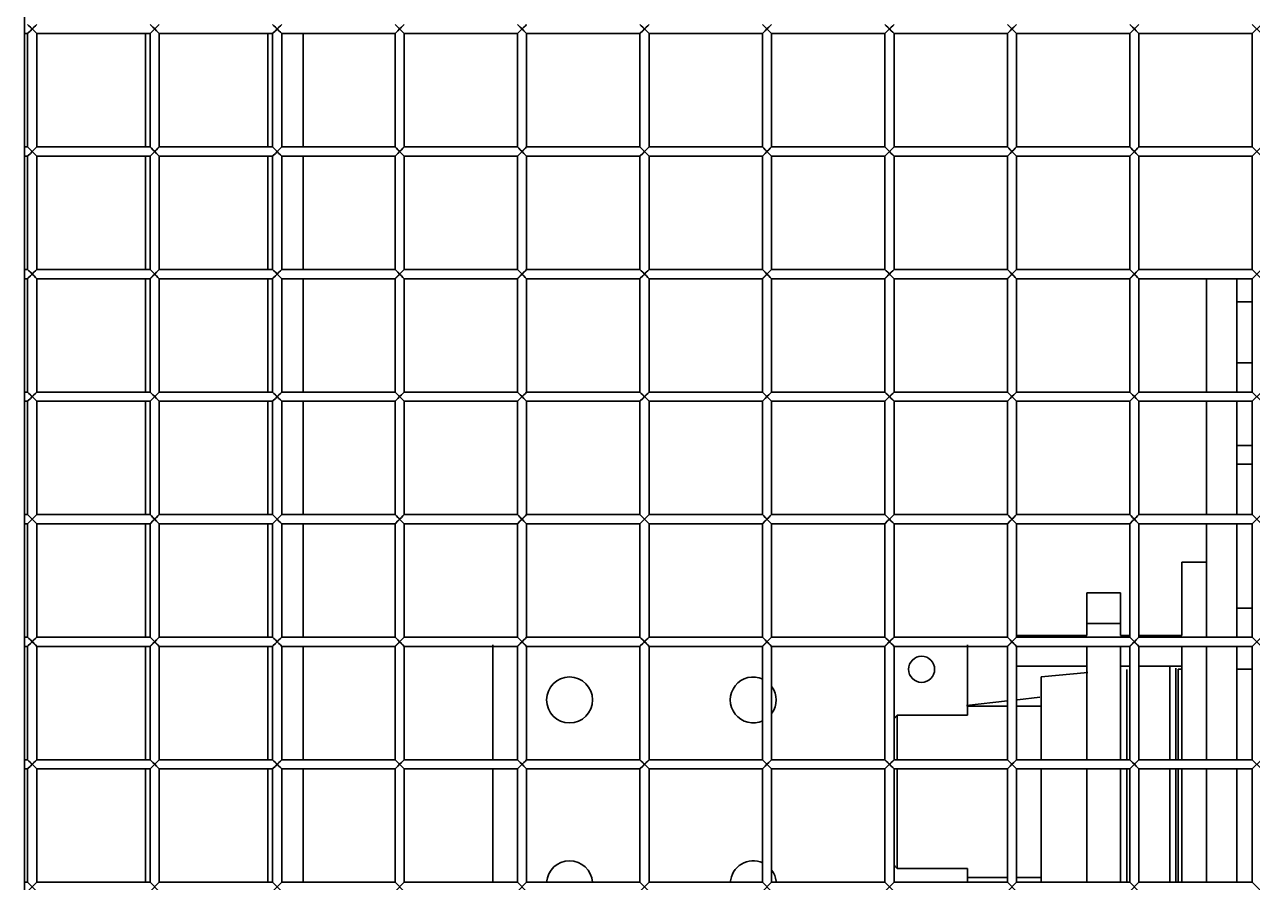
# Model space of a CAD drawing. Header units: millimetres. Extents: x 32496 to 166256, y 3504 to 23939.
# Drawn here: x 44527.6 to 44928.7, y 11167 to 11447 of the extents above; entities that cross this region are included whole.
import ezdxf

# ---------------------------------------------------------------- set-up
doc = ezdxf.new("R2010")
doc.units = ezdxf.units.MM
doc.layers.get('0').update_dxf_attribs({"lineweight": 35})

msp = doc.modelspace()

# ---------------------------------------------------------------- linework, layer by layer
at = {"linetype": 'Continuous'}
for p, q in [((44527.64, 11759.435), (44527.64, 11134.075)), ((44528.64, 11447.075), (44531.64, 11444.075)), ((44528.64, 11444.075), (44531.64, 11447.075)), ((44568.64, 11447.075), (44571.64, 11444.075)), ((44568.64, 11444.075), (44571.64, 11447.075)), ((44608.64, 11447.075), (44611.64, 11444.075)), ((44608.64, 11444.075), (44611.64, 11447.075)), ((44648.64, 11447.075), (44651.64, 11444.075)), ((44648.64, 11444.075), (44651.64, 11447.075)), ((44688.64, 11447.075), (44691.64, 11444.075)), ((44688.64, 11444.075), (44691.64, 11447.075)), ((44728.64, 11447.075), (44731.64, 11444.075)), ((44728.64, 11444.075), (44731.64, 11447.075)), ((44768.64, 11447.075), (44771.64, 11444.075)), ((44768.64, 11444.075), (44771.64, 11447.075)), ((44808.64, 11447.075), (44811.64, 11444.075)), ((44808.64, 11444.075), (44811.64, 11447.075)), ((44848.64, 11447.075), (44851.64, 11444.075)), ((44848.64, 11444.075), (44851.64, 11447.075)), ((44888.64, 11447.075), (44891.64, 11444.075)), ((44888.64, 11444.075), (44891.64, 11447.075)), ((44928.64, 11447.075), (44931.64, 11444.075)), ((44928.64, 11444.075), (44931.64, 11447.075)), ((44527.64, 11444.075), (44528.64, 11444.075)), ((44528.64, 11444.075), (44528.64, 11407.075)), ((44528.756, 11444.192), (44529.55, 11444.986)), ((44529.55, 11444.986), (44530.14, 11445.575)), ((44531.64, 11444.075), (44531.64, 11407.075)), ((44531.64, 11444.075), (44568.64, 11444.075)), ((44567.14, 11444.075), (44567.14, 11407.075)), ((44568.64, 11444.075), (44568.64, 11407.075)), ((44568.756, 11444.192), (44569.55, 11444.986)), ((44569.55, 11444.986), (44570.14, 11445.575)), ((44571.64, 11444.075), (44571.64, 11407.075)), ((44571.64, 11444.075), (44608.64, 11444.075)), ((44607.14, 11444.075), (44607.14, 11407.075)), ((44608.64, 11444.075), (44608.64, 11407.075)), ((44608.756, 11444.192), (44609.55, 11444.986)), ((44609.55, 11444.986), (44610.14, 11445.575)), ((44611.64, 11444.075), (44611.64, 11407.075)), ((44611.64, 11444.075), (44648.64, 11444.075)), ((44618.64, 11407.075), (44618.64, 11444.075)), ((44648.64, 11444.075), (44648.64, 11407.075)), ((44648.756, 11444.192), (44649.55, 11444.986)), ((44649.55, 11444.986), (44650.14, 11445.575)), ((44651.64, 11444.075), (44651.64, 11407.075)), ((44651.64, 11444.075), (44688.64, 11444.075)), ((44688.64, 11444.075), (44688.64, 11407.075)), ((44688.756, 11444.192), (44689.55, 11444.986)), ((44689.55, 11444.986), (44690.14, 11445.575)), ((44691.64, 11444.075), (44691.64, 11407.075)), ((44691.64, 11444.075), (44728.64, 11444.075)), ((44728.64, 11444.075), (44728.64, 11407.075)), ((44728.756, 11444.192), (44729.55, 11444.986)), ((44729.55, 11444.986), (44730.14, 11445.575)), ((44731.64, 11444.075), (44731.64, 11407.075)), ((44731.64, 11444.075), (44768.64, 11444.075)), ((44768.64, 11444.075), (44768.64, 11407.075)), ((44768.756, 11444.192), (44769.55, 11444.986)), ((44769.55, 11444.986), (44770.14, 11445.575)), ((44771.64, 11444.075), (44771.64, 11407.075)), ((44771.64, 11444.075), (44808.64, 11444.075)), ((44808.64, 11444.075), (44808.64, 11407.075)), ((44808.756, 11444.192), (44809.55, 11444.986)), ((44809.55, 11444.986), (44810.14, 11445.575)), ((44811.64, 11444.075), (44811.64, 11407.075)), ((44811.64, 11444.075), (44848.64, 11444.075)), ((44848.64, 11444.075), (44848.64, 11407.075)), ((44848.756, 11444.192), (44849.55, 11444.986)), ((44849.55, 11444.986), (44850.14, 11445.575)), ((44851.64, 11444.075), (44851.64, 11407.075)), ((44851.64, 11444.075), (44888.64, 11444.075)), ((44888.64, 11444.075), (44888.64, 11407.075)), ((44888.756, 11444.192), (44889.55, 11444.986)), ((44889.55, 11444.986), (44890.14, 11445.575)), ((44891.64, 11444.075), (44891.64, 11407.075)), ((44891.64, 11444.075), (44928.64, 11444.075)), ((44928.64, 11444.075), (44928.64, 11407.075)), ((44527.64, 11407.075), (44528.64, 11407.075)), ((44528.64, 11407.075), (44531.64, 11404.075)), ((44528.64, 11404.075), (44531.64, 11407.075)), ((44531.64, 11407.075), (44568.64, 11407.075)), ((44568.64, 11407.075), (44571.64, 11404.075)), ((44568.64, 11404.075), (44571.64, 11407.075)), ((44571.64, 11407.075), (44608.64, 11407.075)), ((44608.64, 11407.075), (44611.64, 11404.075)), ((44608.64, 11404.075), (44611.64, 11407.075)), ((44611.64, 11407.075), (44648.64, 11407.075)), ((44648.64, 11407.075), (44651.64, 11404.075)), ((44648.64, 11404.075), (44651.64, 11407.075)), ((44651.64, 11407.075), (44688.64, 11407.075)), ((44688.64, 11407.075), (44691.64, 11404.075)), ((44688.64, 11404.075), (44691.64, 11407.075)), ((44691.64, 11407.075), (44728.64, 11407.075)), ((44728.64, 11407.075), (44731.64, 11404.075)), ((44728.64, 11404.075), (44731.64, 11407.075)), ((44731.64, 11407.075), (44768.64, 11407.075)), ((44768.64, 11407.075), (44771.64, 11404.075)), ((44768.64, 11404.075), (44771.64, 11407.075)), ((44771.64, 11407.075), (44808.64, 11407.075)), ((44808.64, 11407.075), (44811.64, 11404.075)), ((44808.64, 11404.075), (44811.64, 11407.075)), ((44811.64, 11407.075), (44848.64, 11407.075)), ((44848.64, 11407.075), (44851.64, 11404.075)), ((44848.64, 11404.075), (44851.64, 11407.075)), ((44851.64, 11407.075), (44888.64, 11407.075)), ((44888.64, 11407.075), (44891.64, 11404.075)), ((44888.64, 11404.075), (44891.64, 11407.075)), ((44891.64, 11407.075), (44928.64, 11407.075)), ((44928.64, 11407.075), (44931.64, 11404.075)), ((44928.64, 11404.075), (44931.64, 11407.075)), ((44527.64, 11404.075), (44528.64, 11404.075)), ((44528.64, 11404.075), (44528.64, 11367.075)), ((44528.756, 11404.192), (44529.55, 11404.986)), ((44529.55, 11404.986), (44530.14, 11405.575)), ((44531.64, 11404.075), (44531.64, 11367.075)), ((44531.64, 11404.075), (44568.64, 11404.075)), ((44567.14, 11404.075), (44567.14, 11367.075)), ((44568.64, 11404.075), (44568.64, 11367.075)), ((44568.756, 11404.192), (44569.55, 11404.986)), ((44569.55, 11404.986), (44570.14, 11405.575)), ((44571.64, 11404.075), (44571.64, 11367.075)), ((44571.64, 11404.075), (44608.64, 11404.075)), ((44607.14, 11404.075), (44607.14, 11367.075)), ((44608.64, 11404.075), (44608.64, 11367.075)), ((44608.756, 11404.192), (44609.55, 11404.986)), ((44609.55, 11404.986), (44610.14, 11405.575)), ((44611.64, 11404.075), (44611.64, 11367.075)), ((44611.64, 11404.075), (44648.64, 11404.075)), ((44618.64, 11367.075), (44618.64, 11404.075)), ((44648.64, 11404.075), (44648.64, 11367.075)), ((44648.756, 11404.192), (44649.55, 11404.986)), ((44649.55, 11404.986), (44650.14, 11405.575)), ((44651.64, 11404.075), (44651.64, 11367.075)), ((44651.64, 11404.075), (44688.64, 11404.075)), ((44688.64, 11404.075), (44688.64, 11367.075)), ((44688.756, 11404.192), (44689.55, 11404.986)), ((44689.55, 11404.986), (44690.14, 11405.575)), ((44691.64, 11404.075), (44691.64, 11367.075)), ((44691.64, 11404.075), (44728.64, 11404.075)), ((44728.64, 11404.075), (44728.64, 11367.075)), ((44728.756, 11404.192), (44729.55, 11404.986)), ((44729.55, 11404.986), (44730.14, 11405.575)), ((44731.64, 11404.075), (44731.64, 11367.075)), ((44731.64, 11404.075), (44768.64, 11404.075)), ((44768.64, 11404.075), (44768.64, 11367.075)), ((44768.756, 11404.192), (44769.55, 11404.986)), ((44769.55, 11404.986), (44770.14, 11405.575)), ((44771.64, 11404.075), (44771.64, 11367.075)), ((44771.64, 11404.075), (44808.64, 11404.075)), ((44808.64, 11404.075), (44808.64, 11367.075)), ((44808.756, 11404.192), (44809.55, 11404.986)), ((44809.55, 11404.986), (44810.14, 11405.575)), ((44811.64, 11404.075), (44811.64, 11367.075)), ((44811.64, 11404.075), (44848.64, 11404.075)), ((44848.64, 11404.075), (44848.64, 11367.075)), ((44848.756, 11404.192), (44849.55, 11404.986)), ((44849.55, 11404.986), (44850.14, 11405.575)), ((44851.64, 11404.075), (44851.64, 11367.075)), ((44851.64, 11404.075), (44888.64, 11404.075)), ((44888.64, 11404.075), (44888.64, 11367.075)), ((44888.756, 11404.192), (44889.55, 11404.986)), ((44889.55, 11404.986), (44890.14, 11405.575)), ((44891.64, 11404.075), (44891.64, 11367.075)), ((44891.64, 11404.075), (44928.64, 11404.075)), ((44928.64, 11404.075), (44928.64, 11367.075)), ((44527.64, 11367.075), (44528.64, 11367.075)), ((44528.64, 11367.075), (44531.64, 11364.075)), ((44528.64, 11364.075), (44531.64, 11367.075)), ((44531.64, 11367.075), (44568.64, 11367.075)), ((44568.64, 11367.075), (44571.64, 11364.075)), ((44568.64, 11364.075), (44571.64, 11367.075)), ((44571.64, 11367.075), (44608.64, 11367.075)), ((44608.64, 11367.075), (44611.64, 11364.075)), ((44608.64, 11364.075), (44611.64, 11367.075)), ((44611.64, 11367.075), (44648.64, 11367.075)), ((44648.64, 11367.075), (44651.64, 11364.075)), ((44648.64, 11364.075), (44651.64, 11367.075)), ((44651.64, 11367.075), (44688.64, 11367.075)), ((44688.64, 11367.075), (44691.64, 11364.075)), ((44688.64, 11364.075), (44691.64, 11367.075)), ((44691.64, 11367.075), (44728.64, 11367.075)), ((44728.64, 11367.075), (44731.64, 11364.075)), ((44728.64, 11364.075), (44731.64, 11367.075)), ((44731.64, 11367.075), (44768.64, 11367.075)), ((44768.64, 11367.075), (44771.64, 11364.075)), ((44768.64, 11364.075), (44771.64, 11367.075)), ((44771.64, 11367.075), (44808.64, 11367.075)), ((44808.64, 11367.075), (44811.64, 11364.075)), ((44808.64, 11364.075), (44811.64, 11367.075)), ((44811.64, 11367.075), (44848.64, 11367.075)), ((44848.64, 11367.075), (44851.64, 11364.075)), ((44848.64, 11364.075), (44851.64, 11367.075)), ((44851.64, 11367.075), (44888.64, 11367.075)), ((44888.64, 11367.075), (44891.64, 11364.075)), ((44888.64, 11364.075), (44891.64, 11367.075)), ((44891.64, 11367.075), (44928.64, 11367.075)), ((44928.64, 11367.075), (44931.64, 11364.075)), ((44928.64, 11364.075), (44931.64, 11367.075)), ((44527.64, 11364.075), (44528.64, 11364.075)), ((44528.64, 11364.075), (44528.64, 11327.075)), ((44528.756, 11364.192), (44529.55, 11364.986)), ((44529.55, 11364.986), (44530.14, 11365.575)), ((44531.64, 11364.075), (44531.64, 11327.075)), ((44531.64, 11364.075), (44568.64, 11364.075)), ((44567.14, 11364.075), (44567.14, 11327.075)), ((44568.64, 11364.075), (44568.64, 11327.075)), ((44568.756, 11364.192), (44569.55, 11364.986)), ((44569.55, 11364.986), (44570.14, 11365.575)), ((44571.64, 11364.075), (44571.64, 11327.075)), ((44571.64, 11364.075), (44608.64, 11364.075)), ((44607.14, 11364.075), (44607.14, 11327.075)), ((44608.64, 11364.075), (44608.64, 11327.075)), ((44608.756, 11364.192), (44609.55, 11364.986)), ((44609.55, 11364.986), (44610.14, 11365.575)), ((44611.64, 11364.075), (44611.64, 11327.075)), ((44611.64, 11364.075), (44648.64, 11364.075)), ((44618.64, 11327.075), (44618.64, 11364.075)), ((44648.64, 11364.075), (44648.64, 11327.075)), ((44648.756, 11364.192), (44649.55, 11364.986)), ((44649.55, 11364.986), (44650.14, 11365.575)), ((44651.64, 11364.075), (44651.64, 11327.075)), ((44651.64, 11364.075), (44688.64, 11364.075)), ((44688.64, 11364.075), (44688.64, 11327.075)), ((44688.756, 11364.192), (44689.55, 11364.986)), ((44689.55, 11364.986), (44690.14, 11365.575)), ((44691.64, 11364.075), (44691.64, 11327.075)), ((44691.64, 11364.075), (44728.64, 11364.075)), ((44728.64, 11364.075), (44728.64, 11327.075)), ((44728.756, 11364.192), (44729.55, 11364.986)), ((44729.55, 11364.986), (44730.14, 11365.575)), ((44731.64, 11364.075), (44731.64, 11327.075)), ((44731.64, 11364.075), (44768.64, 11364.075)), ((44768.64, 11364.075), (44768.64, 11327.075)), ((44768.756, 11364.192), (44769.55, 11364.986)), ((44769.55, 11364.986), (44770.14, 11365.575)), ((44771.64, 11364.075), (44771.64, 11327.075)), ((44771.64, 11364.075), (44808.64, 11364.075)), ((44808.64, 11364.075), (44808.64, 11327.075)), ((44808.756, 11364.192), (44809.55, 11364.986)), ((44809.55, 11364.986), (44810.14, 11365.575)), ((44811.64, 11364.075), (44811.64, 11327.075)), ((44811.64, 11364.075), (44848.64, 11364.075)), ((44848.64, 11364.075), (44848.64, 11327.075)), ((44848.756, 11364.192), (44849.55, 11364.986)), ((44849.55, 11364.986), (44850.14, 11365.575)), ((44851.64, 11364.075), (44851.64, 11327.075)), ((44851.64, 11364.075), (44888.64, 11364.075)), ((44888.64, 11364.075), (44888.64, 11327.075)), ((44888.756, 11364.192), (44889.55, 11364.986)), ((44889.55, 11364.986), (44890.14, 11365.575)), ((44891.64, 11364.075), (44891.64, 11327.075)), ((44891.64, 11364.075), (44928.64, 11364.075)), ((44913.64, 11364.075), (44913.64, 11327.075)), ((44923.64, 11364.075), (44923.64, 11327.075)), ((44928.64, 11364.075), (44928.64, 11327.075)), ((44928.64, 11356.575), (44923.64, 11356.575)), ((44928.64, 11336.575), (44923.64, 11336.575)), ((44527.64, 11327.075), (44528.64, 11327.075)), ((44528.64, 11327.075), (44531.64, 11324.075)), ((44528.64, 11324.075), (44531.64, 11327.075)), ((44531.64, 11327.075), (44568.64, 11327.075)), ((44568.64, 11327.075), (44571.64, 11324.075)), ((44568.64, 11324.075), (44571.64, 11327.075)), ((44571.64, 11327.075), (44608.64, 11327.075)), ((44608.64, 11327.075), (44611.64, 11324.075)), ((44608.64, 11324.075), (44611.64, 11327.075)), ((44611.64, 11327.075), (44648.64, 11327.075)), ((44648.64, 11327.075), (44651.64, 11324.075)), ((44648.64, 11324.075), (44651.64, 11327.075)), ((44651.64, 11327.075), (44688.64, 11327.075)), ((44688.64, 11327.075), (44691.64, 11324.075)), ((44688.64, 11324.075), (44691.64, 11327.075)), ((44691.64, 11327.075), (44728.64, 11327.075)), ((44728.64, 11327.075), (44731.64, 11324.075)), ((44728.64, 11324.075), (44731.64, 11327.075)), ((44731.64, 11327.075), (44768.64, 11327.075)), ((44768.64, 11327.075), (44771.64, 11324.075)), ((44768.64, 11324.075), (44771.64, 11327.075)), ((44771.64, 11327.075), (44808.64, 11327.075)), ((44808.64, 11327.075), (44811.64, 11324.075)), ((44808.64, 11324.075), (44811.64, 11327.075)), ((44811.64, 11327.075), (44848.64, 11327.075)), ((44848.64, 11327.075), (44851.64, 11324.075)), ((44848.64, 11324.075), (44851.64, 11327.075)), ((44851.64, 11327.075), (44888.64, 11327.075)), ((44888.64, 11327.075), (44891.64, 11324.075)), ((44888.64, 11324.075), (44891.64, 11327.075)), ((44891.64, 11327.075), (44928.64, 11327.075)), ((44928.64, 11327.075), (44931.64, 11324.075)), ((44928.64, 11324.075), (44931.64, 11327.075)), ((44527.64, 11324.075), (44528.64, 11324.075)), ((44528.64, 11324.075), (44528.64, 11287.075)), ((44528.756, 11324.192), (44529.55, 11324.986)), ((44529.55, 11324.986), (44530.14, 11325.575)), ((44531.64, 11324.075), (44531.64, 11287.075)), ((44531.64, 11324.075), (44568.64, 11324.075)), ((44567.14, 11324.075), (44567.14, 11287.075)), ((44568.64, 11324.075), (44568.64, 11287.075)), ((44568.756, 11324.192), (44569.55, 11324.986)), ((44569.55, 11324.986), (44570.14, 11325.575)), ((44571.64, 11324.075), (44571.64, 11287.075)), ((44571.64, 11324.075), (44608.64, 11324.075)), ((44607.14, 11324.075), (44607.14, 11287.075)), ((44608.64, 11324.075), (44608.64, 11287.075)), ((44608.756, 11324.192), (44609.55, 11324.986)), ((44609.55, 11324.986), (44610.14, 11325.575)), ((44611.64, 11324.075), (44611.64, 11287.075)), ((44611.64, 11324.075), (44648.64, 11324.075)), ((44618.64, 11287.075), (44618.64, 11324.075)), ((44648.64, 11324.075), (44648.64, 11287.075)), ((44648.756, 11324.192), (44649.55, 11324.986)), ((44649.55, 11324.986), (44650.14, 11325.575)), ((44651.64, 11324.075), (44651.64, 11287.075)), ((44651.64, 11324.075), (44688.64, 11324.075)), ((44688.64, 11324.075), (44688.64, 11287.075)), ((44688.756, 11324.192), (44689.55, 11324.986)), ((44689.55, 11324.986), (44690.14, 11325.575)), ((44691.64, 11324.075), (44691.64, 11287.075)), ((44691.64, 11324.075), (44728.64, 11324.075)), ((44728.64, 11324.075), (44728.64, 11287.075)), ((44728.756, 11324.192), (44729.55, 11324.986)), ((44729.55, 11324.986), (44730.14, 11325.575)), ((44731.64, 11324.075), (44731.64, 11287.075)), ((44731.64, 11324.075), (44768.64, 11324.075)), ((44768.64, 11324.075), (44768.64, 11287.075)), ((44768.756, 11324.192), (44769.55, 11324.986)), ((44769.55, 11324.986), (44770.14, 11325.575)), ((44771.64, 11324.075), (44771.64, 11287.075)), ((44771.64, 11324.075), (44808.64, 11324.075)), ((44808.64, 11324.075), (44808.64, 11287.075)), ((44808.756, 11324.192), (44809.55, 11324.986)), ((44809.55, 11324.986), (44810.14, 11325.575)), ((44811.64, 11324.075), (44811.64, 11287.075)), ((44811.64, 11324.075), (44848.64, 11324.075)), ((44848.64, 11324.075), (44848.64, 11287.075)), ((44848.756, 11324.192), (44849.55, 11324.986)), ((44849.55, 11324.986), (44850.14, 11325.575)), ((44851.64, 11324.075), (44851.64, 11287.075)), ((44851.64, 11324.075), (44888.64, 11324.075)), ((44888.64, 11324.075), (44888.64, 11287.075)), ((44888.756, 11324.192), (44889.55, 11324.986)), ((44889.55, 11324.986), (44890.14, 11325.575)), ((44891.64, 11324.075), (44891.64, 11287.075)), ((44891.64, 11324.075), (44928.64, 11324.075)), ((44913.64, 11324.075), (44913.64, 11287.075)), ((44923.64, 11324.075), (44923.64, 11287.075)), ((44928.64, 11324.075), (44928.64, 11287.075)), ((44928.64, 11309.575), (44923.64, 11309.575)), ((44928.64, 11303.575), (44923.64, 11303.575)), ((44527.64, 11287.075), (44528.64, 11287.075)), ((44528.64, 11287.075), (44531.64, 11284.075)), ((44528.64, 11284.075), (44531.64, 11287.075)), ((44531.64, 11287.075), (44568.64, 11287.075)), ((44568.64, 11287.075), (44571.64, 11284.075)), ((44568.64, 11284.075), (44571.64, 11287.075)), ((44571.64, 11287.075), (44608.64, 11287.075)), ((44608.64, 11287.075), (44611.64, 11284.075)), ((44608.64, 11284.075), (44611.64, 11287.075)), ((44611.64, 11287.075), (44648.64, 11287.075)), ((44648.64, 11287.075), (44651.64, 11284.075)), ((44648.64, 11284.075), (44651.64, 11287.075)), ((44651.64, 11287.075), (44688.64, 11287.075)), ((44688.64, 11287.075), (44691.64, 11284.075)), ((44688.64, 11284.075), (44691.64, 11287.075)), ((44691.64, 11287.075), (44728.64, 11287.075)), ((44728.64, 11287.075), (44731.64, 11284.075)), ((44728.64, 11284.075), (44731.64, 11287.075)), ((44731.64, 11287.075), (44768.64, 11287.075)), ((44768.64, 11287.075), (44771.64, 11284.075)), ((44768.64, 11284.075), (44771.64, 11287.075)), ((44771.64, 11287.075), (44808.64, 11287.075)), ((44808.64, 11287.075), (44811.64, 11284.075)), ((44808.64, 11284.075), (44811.64, 11287.075)), ((44811.64, 11287.075), (44848.64, 11287.075)), ((44848.64, 11287.075), (44851.64, 11284.075)), ((44848.64, 11284.075), (44851.64, 11287.075)), ((44851.64, 11287.075), (44888.64, 11287.075)), ((44888.64, 11287.075), (44891.64, 11284.075)), ((44888.64, 11284.075), (44891.64, 11287.075)), ((44891.64, 11287.075), (44928.64, 11287.075)), ((44928.64, 11287.075), (44931.64, 11284.075)), ((44928.64, 11284.075), (44931.64, 11287.075)), ((44527.64, 11284.075), (44528.64, 11284.075)), ((44528.64, 11284.075), (44528.64, 11247.075)), ((44528.756, 11284.192), (44529.55, 11284.986)), ((44529.55, 11284.986), (44530.14, 11285.575)), ((44531.64, 11284.075), (44531.64, 11247.075)), ((44531.64, 11284.075), (44568.64, 11284.075)), ((44567.14, 11284.075), (44567.14, 11247.075)), ((44568.64, 11284.075), (44568.64, 11247.075)), ((44568.756, 11284.192), (44569.55, 11284.986)), ((44569.55, 11284.986), (44570.14, 11285.575)), ((44571.64, 11284.075), (44571.64, 11247.075)), ((44571.64, 11284.075), (44608.64, 11284.075)), ((44607.14, 11284.075), (44607.14, 11247.075)), ((44608.64, 11284.075), (44608.64, 11247.075)), ((44608.756, 11284.192), (44609.55, 11284.986)), ((44609.55, 11284.986), (44610.14, 11285.575)), ((44611.64, 11284.075), (44611.64, 11247.075)), ((44611.64, 11284.075), (44648.64, 11284.075)), ((44618.64, 11247.075), (44618.64, 11284.075)), ((44648.64, 11284.075), (44648.64, 11247.075)), ((44648.756, 11284.192), (44649.55, 11284.986)), ((44649.55, 11284.986), (44650.14, 11285.575)), ((44651.64, 11284.075), (44651.64, 11247.075)), ((44651.64, 11284.075), (44688.64, 11284.075)), ((44688.64, 11284.075), (44688.64, 11247.075)), ((44688.756, 11284.192), (44689.55, 11284.986)), ((44689.55, 11284.986), (44690.14, 11285.575)), ((44691.64, 11284.075), (44691.64, 11247.075)), ((44691.64, 11284.075), (44728.64, 11284.075)), ((44728.64, 11284.075), (44728.64, 11247.075)), ((44728.756, 11284.192), (44729.55, 11284.986)), ((44729.55, 11284.986), (44730.14, 11285.575)), ((44731.64, 11284.075), (44731.64, 11247.075)), ((44731.64, 11284.075), (44768.64, 11284.075)), ((44768.64, 11284.075), (44768.64, 11247.075)), ((44768.756, 11284.192), (44769.55, 11284.986)), ((44769.55, 11284.986), (44770.14, 11285.575)), ((44771.64, 11284.075), (44771.64, 11247.075)), ((44771.64, 11284.075), (44808.64, 11284.075)), ((44808.64, 11284.075), (44808.64, 11247.075)), ((44808.756, 11284.192), (44809.55, 11284.986)), ((44809.55, 11284.986), (44810.14, 11285.575)), ((44811.64, 11284.075), (44811.64, 11247.075)), ((44811.64, 11284.075), (44848.64, 11284.075)), ((44848.64, 11284.075), (44848.64, 11247.075)), ((44848.756, 11284.192), (44849.55, 11284.986)), ((44849.55, 11284.986), (44850.14, 11285.575)), ((44851.64, 11284.075), (44851.64, 11247.075)), ((44851.64, 11284.075), (44888.64, 11284.075)), ((44888.64, 11284.075), (44888.64, 11247.075)), ((44888.756, 11284.192), (44889.55, 11284.986)), ((44889.55, 11284.986), (44890.14, 11285.575)), ((44891.64, 11284.075), (44891.64, 11247.075)), ((44891.64, 11284.075), (44928.64, 11284.075)), ((44913.64, 11284.075), (44913.64, 11247.075)), ((44923.64, 11284.075), (44923.64, 11247.075)), ((44928.64, 11284.075), (44928.64, 11247.075)), ((44905.64, 11271.575), (44905.64, 11247.575)), ((44905.64, 11271.575), (44913.64, 11271.575)), ((44874.64, 11261.575), (44874.64, 11247.575)), ((44874.64, 11261.575), (44885.64, 11261.575)), ((44885.64, 11247.575), (44885.64, 11261.575)), ((44928.64, 11256.575), (44923.64, 11256.575)), ((44885.64, 11251.575), (44874.64, 11251.575)), ((44527.64, 11247.075), (44528.64, 11247.075)), ((44528.64, 11247.075), (44531.64, 11244.075)), ((44528.64, 11244.075), (44531.64, 11247.075)), ((44531.64, 11247.075), (44568.64, 11247.075)), ((44568.64, 11247.075), (44571.64, 11244.075)), ((44568.64, 11244.075), (44571.64, 11247.075)), ((44571.64, 11247.075), (44608.64, 11247.075)), ((44608.64, 11247.075), (44611.64, 11244.075)), ((44608.64, 11244.075), (44611.64, 11247.075)), ((44611.64, 11247.075), (44648.64, 11247.075)), ((44648.64, 11247.075), (44651.64, 11244.075)), ((44648.64, 11244.075), (44651.64, 11247.075)), ((44651.64, 11247.075), (44688.64, 11247.075)), ((44688.64, 11247.075), (44691.64, 11244.075)), ((44688.64, 11244.075), (44691.64, 11247.075)), ((44691.64, 11247.075), (44728.64, 11247.075)), ((44728.64, 11247.075), (44731.64, 11244.075)), ((44728.64, 11244.075), (44731.64, 11247.075)), ((44731.64, 11247.075), (44768.64, 11247.075)), ((44768.64, 11247.075), (44771.64, 11244.075)), ((44768.64, 11244.075), (44771.64, 11247.075)), ((44771.64, 11247.075), (44808.64, 11247.075)), ((44808.64, 11247.075), (44811.64, 11244.075)), ((44808.64, 11244.075), (44811.64, 11247.075)), ((44811.64, 11247.075), (44848.64, 11247.075)), ((44848.64, 11247.075), (44851.64, 11244.075)), ((44848.64, 11244.075), (44851.64, 11247.075)), ((44874.64, 11247.575), (44851.64, 11247.575)), ((44851.64, 11247.075), (44888.64, 11247.075)), ((44888.64, 11247.575), (44885.64, 11247.575)), ((44888.64, 11247.075), (44891.64, 11244.075)), ((44888.64, 11244.075), (44891.64, 11247.075)), ((44905.64, 11247.575), (44891.64, 11247.575)), ((44891.64, 11247.075), (44928.64, 11247.075)), ((44928.64, 11247.075), (44931.64, 11244.075)), ((44928.64, 11244.075), (44931.64, 11247.075)), ((44527.64, 11244.075), (44528.64, 11244.075)), ((44528.64, 11244.075), (44528.64, 11207.075)), ((44528.756, 11244.192), (44529.55, 11244.986)), ((44529.55, 11244.986), (44530.14, 11245.575)), ((44531.64, 11244.075), (44531.64, 11207.075)), ((44531.64, 11244.075), (44568.64, 11244.075)), ((44567.14, 11244.075), (44567.14, 11207.075)), ((44568.64, 11244.075), (44568.64, 11207.075)), ((44568.756, 11244.192), (44569.55, 11244.986)), ((44569.55, 11244.986), (44570.14, 11245.575)), ((44571.64, 11244.075), (44571.64, 11207.075)), ((44571.64, 11244.075), (44608.64, 11244.075)), ((44607.14, 11244.075), (44607.14, 11207.075)), ((44608.64, 11244.075), (44608.64, 11207.075)), ((44608.756, 11244.192), (44609.55, 11244.986)), ((44609.55, 11244.986), (44610.14, 11245.575)), ((44611.64, 11244.075), (44611.64, 11207.075)), ((44611.64, 11244.075), (44648.64, 11244.075)), ((44618.64, 11207.075), (44618.64, 11244.075)), ((44648.64, 11244.075), (44648.64, 11207.075)), ((44648.756, 11244.192), (44649.55, 11244.986)), ((44649.55, 11244.986), (44650.14, 11245.575)), ((44651.64, 11244.075), (44651.64, 11207.075)), ((44651.64, 11244.075), (44688.64, 11244.075)), ((44680.64, 11244.575), (44680.64, 11207.075)), ((44688.64, 11244.075), (44688.64, 11207.075)), ((44688.756, 11244.192), (44689.55, 11244.986)), ((44689.55, 11244.986), (44690.14, 11245.575)), ((44691.64, 11244.075), (44691.64, 11207.075)), ((44691.64, 11244.075), (44728.64, 11244.075)), ((44728.64, 11244.075), (44728.64, 11207.075)), ((44728.756, 11244.192), (44729.55, 11244.986)), ((44729.55, 11244.986), (44730.14, 11245.575)), ((44731.64, 11244.075), (44731.64, 11207.075)), ((44731.64, 11244.075), (44768.64, 11244.075)), ((44768.64, 11244.075), (44768.64, 11207.075)), ((44768.756, 11244.192), (44769.55, 11244.986)), ((44769.55, 11244.986), (44770.14, 11245.575)), ((44771.64, 11244.075), (44771.64, 11207.075)), ((44771.64, 11244.075), (44808.64, 11244.075)), ((44808.64, 11244.075), (44808.64, 11207.075)), ((44808.756, 11244.192), (44809.55, 11244.986)), ((44809.55, 11244.986), (44810.14, 11245.575)), ((44811.64, 11244.075), (44811.64, 11207.075)), ((44811.64, 11244.075), (44848.64, 11244.075)), ((44835.64, 11221.63), (44835.64, 11244.575)), ((44848.64, 11244.075), (44848.64, 11207.075)), ((44848.756, 11244.192), (44849.55, 11244.986)), ((44849.55, 11244.986), (44850.14, 11245.575)), ((44851.64, 11244.075), (44851.64, 11207.075)), ((44851.64, 11244.075), (44888.64, 11244.075)), ((44874.64, 11244.075), (44874.64, 11207.075)), ((44885.64, 11244.075), (44885.64, 11207.075)), ((44888.64, 11244.075), (44888.64, 11207.075)), ((44888.756, 11244.192), (44889.55, 11244.986)), ((44889.55, 11244.986), (44890.14, 11245.575)), ((44891.64, 11244.075), (44891.64, 11207.075)), ((44891.64, 11244.075), (44928.64, 11244.075)), ((44905.64, 11244.075), (44905.64, 11207.075)), ((44913.64, 11244.075), (44913.64, 11207.075)), ((44923.64, 11244.075), (44923.64, 11207.075)), ((44928.64, 11244.075), (44928.64, 11207.075)), ((44874.64, 11237.575), (44851.64, 11237.575)), ((44859.64, 11234.075), (44874.979, 11235.55)), ((44859.64, 11234.075), (44859.64, 11207.075)), ((44888.64, 11237.575), (44885.64, 11237.575)), ((44887.64, 11236.537), (44887.64, 11207.075)), ((44905.64, 11237.575), (44891.64, 11237.575)), ((44901.695, 11207.075), (44901.695, 11237.575)), ((44903.64, 11236.997), (44903.64, 11207.075)), ((44904.39, 11207.075), (44904.39, 11236.575)), ((44904.39, 11236.575), (44905.64, 11236.575)), ((44928.64, 11236.575), (44923.64, 11236.575)), ((44835.283, 11224.713), (44848.64, 11226.26)), ((44851.906, 11226.638), (44859.302, 11227.494)), ((44812.64, 11221.63), (44812.64, 11207.075)), ((44812.64, 11221.63), (44835.64, 11221.63)), ((44835.64, 11224.575), (44848.64, 11224.575)), ((44851.64, 11224.575), (44859.64, 11224.575)), ((44527.64, 11207.075), (44528.64, 11207.075)), ((44528.64, 11207.075), (44531.64, 11204.075)), ((44528.64, 11204.075), (44531.64, 11207.075)), ((44529.55, 11204.986), (44530.14, 11205.575)), ((44531.64, 11207.075), (44568.64, 11207.075)), ((44568.64, 11207.075), (44571.64, 11204.075)), ((44568.64, 11204.075), (44571.64, 11207.075)), ((44569.55, 11204.986), (44570.14, 11205.575)), ((44571.64, 11207.075), (44608.64, 11207.075)), ((44608.64, 11207.075), (44611.64, 11204.075)), ((44608.64, 11204.075), (44611.64, 11207.075)), ((44609.55, 11204.986), (44610.14, 11205.575)), ((44611.64, 11207.075), (44648.64, 11207.075)), ((44648.64, 11207.075), (44651.64, 11204.075)), ((44648.64, 11204.075), (44651.64, 11207.075)), ((44649.55, 11204.986), (44650.14, 11205.575)), ((44651.64, 11207.075), (44688.64, 11207.075)), ((44688.64, 11207.075), (44691.64, 11204.075)), ((44688.64, 11204.075), (44691.64, 11207.075)), ((44689.55, 11204.986), (44690.14, 11205.575)), ((44691.64, 11207.075), (44728.64, 11207.075)), ((44728.64, 11207.075), (44731.64, 11204.075)), ((44728.64, 11204.075), (44731.64, 11207.075)), ((44729.55, 11204.986), (44730.14, 11205.575)), ((44731.64, 11207.075), (44768.64, 11207.075)), ((44768.64, 11207.075), (44771.64, 11204.075)), ((44768.64, 11204.075), (44771.64, 11207.075)), ((44769.55, 11204.986), (44770.14, 11205.575)), ((44771.64, 11207.075), (44808.64, 11207.075)), ((44808.64, 11207.075), (44811.64, 11204.075)), ((44808.64, 11204.075), (44811.64, 11207.075)), ((44809.55, 11204.986), (44810.14, 11205.575)), ((44811.64, 11207.075), (44848.64, 11207.075)), ((44848.64, 11207.075), (44851.64, 11204.075)), ((44848.64, 11204.075), (44851.64, 11207.075)), ((44849.55, 11204.986), (44850.14, 11205.575)), ((44851.64, 11207.075), (44888.64, 11207.075)), ((44888.64, 11207.075), (44891.64, 11204.075)), ((44888.64, 11204.075), (44891.64, 11207.075)), ((44889.55, 11204.986), (44890.14, 11205.575)), ((44891.64, 11207.075), (44928.64, 11207.075)), ((44928.64, 11207.075), (44931.64, 11204.075)), ((44928.64, 11204.075), (44931.64, 11207.075)), ((44527.64, 11204.075), (44528.64, 11204.075)), ((44528.64, 11204.075), (44528.64, 11167.075)), ((44528.756, 11204.192), (44529.55, 11204.986)), ((44531.64, 11204.075), (44531.64, 11167.075)), ((44531.64, 11204.075), (44568.64, 11204.075)), ((44567.14, 11204.075), (44567.14, 11167.075)), ((44568.64, 11204.075), (44568.64, 11167.075)), ((44568.756, 11204.192), (44569.55, 11204.986)), ((44571.64, 11204.075), (44571.64, 11167.075)), ((44571.64, 11204.075), (44608.64, 11204.075)), ((44607.14, 11204.075), (44607.14, 11167.075)), ((44608.64, 11204.075), (44608.64, 11167.075)), ((44608.756, 11204.192), (44609.55, 11204.986)), ((44611.64, 11204.075), (44611.64, 11167.075)), ((44611.64, 11204.075), (44648.64, 11204.075)), ((44618.64, 11167.075), (44618.64, 11204.075)), ((44648.64, 11204.075), (44648.64, 11167.075)), ((44648.756, 11204.192), (44649.55, 11204.986)), ((44651.64, 11204.075), (44651.64, 11167.075)), ((44651.64, 11204.075), (44688.64, 11204.075)), ((44680.64, 11204.075), (44680.64, 11167.075)), ((44688.64, 11204.075), (44688.64, 11167.075)), ((44688.756, 11204.192), (44689.55, 11204.986)), ((44691.64, 11204.075), (44691.64, 11167.075)), ((44691.64, 11204.075), (44728.64, 11204.075)), ((44728.64, 11204.075), (44728.64, 11167.075)), ((44728.756, 11204.192), (44729.55, 11204.986)), ((44731.64, 11204.075), (44731.64, 11167.075)), ((44731.64, 11204.075), (44768.64, 11204.075)), ((44768.64, 11204.075), (44768.64, 11167.075)), ((44768.756, 11204.192), (44769.55, 11204.986)), ((44771.64, 11204.075), (44771.64, 11167.075)), ((44771.64, 11204.075), (44808.64, 11204.075)), ((44808.64, 11204.075), (44808.64, 11167.075)), ((44808.756, 11204.192), (44809.55, 11204.986)), ((44811.64, 11204.075), (44811.64, 11167.075)), ((44811.64, 11204.075), (44848.64, 11204.075)), ((44812.64, 11204.075), (44812.64, 11171.521)), ((44848.64, 11204.075), (44848.64, 11167.075)), ((44848.756, 11204.192), (44849.55, 11204.986)), ((44851.64, 11204.075), (44851.64, 11167.075)), ((44851.64, 11204.075), (44888.64, 11204.075)), ((44859.64, 11204.075), (44859.64, 11167.075)), ((44874.64, 11204.075), (44874.64, 11167.075)), ((44885.64, 11204.075), (44885.64, 11167.075)), ((44887.64, 11204.075), (44887.64, 11167.075)), ((44888.64, 11204.075), (44888.64, 11167.075)), ((44888.756, 11204.192), (44889.55, 11204.986)), ((44891.64, 11204.075), (44891.64, 11167.075)), ((44891.64, 11204.075), (44928.64, 11204.075)), ((44901.695, 11167.075), (44901.695, 11204.075)), ((44903.64, 11204.075), (44903.64, 11167.203)), ((44904.39, 11167.075), (44904.39, 11204.075)), ((44905.64, 11204.075), (44905.64, 11167.075)), ((44913.64, 11204.075), (44913.64, 11167.075)), ((44923.64, 11204.075), (44923.64, 11167.075)), ((44928.64, 11204.075), (44928.64, 11167.075)), ((44835.64, 11171.521), (44812.64, 11171.521)), ((44835.64, 11167.075), (44835.64, 11171.521)), ((44527.64, 11167.075), (44528.64, 11167.075)), ((44528.64, 11167.075), (44531.64, 11164.075)), ((44528.64, 11164.075), (44531.64, 11167.075)), ((44531.64, 11167.075), (44568.64, 11167.075)), ((44568.64, 11167.075), (44571.64, 11164.075)), ((44568.64, 11164.075), (44571.64, 11167.075)), ((44571.64, 11167.075), (44608.64, 11167.075)), ((44608.64, 11167.075), (44611.64, 11164.075)), ((44608.64, 11164.075), (44611.64, 11167.075)), ((44611.64, 11167.075), (44648.64, 11167.075)), ((44648.64, 11167.075), (44651.64, 11164.075)), ((44648.64, 11164.075), (44651.64, 11167.075)), ((44651.64, 11167.075), (44688.64, 11167.075)), ((44688.64, 11167.075), (44691.64, 11164.075)), ((44688.64, 11164.075), (44691.64, 11167.075)), ((44691.64, 11167.075), (44728.64, 11167.075)), ((44728.64, 11167.075), (44731.64, 11164.075)), ((44728.64, 11164.075), (44731.64, 11167.075)), ((44731.64, 11167.075), (44768.64, 11167.075)), ((44768.64, 11167.075), (44771.64, 11164.075)), ((44768.64, 11164.075), (44771.64, 11167.075)), ((44771.64, 11167.075), (44808.64, 11167.075)), ((44808.64, 11167.075), (44811.64, 11164.075)), ((44808.64, 11164.075), (44811.64, 11167.075)), ((44811.64, 11167.075), (44848.64, 11167.075)), ((44835.64, 11168.575), (44848.64, 11168.575)), ((44848.64, 11167.075), (44851.64, 11164.075)), ((44848.64, 11164.075), (44851.64, 11167.075)), ((44851.64, 11168.575), (44859.64, 11168.575)), ((44851.64, 11167.075), (44888.64, 11167.075)), ((44888.64, 11167.075), (44891.64, 11164.075)), ((44888.64, 11164.075), (44891.64, 11167.075)), ((44891.64, 11167.075), (44928.64, 11167.075)), ((44928.64, 11167.075), (44931.64, 11164.075))]:
    msp.add_line(p, q, dxfattribs=at)
for points in [[(44530.14, 11445.575), (44529.553, 11446.162), (44529.077, 11446.638)], [(44531.524, 11446.96), (44531.209, 11446.645), (44530.72, 11446.155), (44530.14, 11445.575)], [(44570.14, 11445.575), (44569.553, 11446.162), (44569.077, 11446.638)], [(44571.524, 11446.96), (44571.209, 11446.645), (44570.72, 11446.155), (44570.14, 11445.575)], [(44610.14, 11445.575), (44609.553, 11446.162), (44609.077, 11446.638)], [(44611.524, 11446.96), (44611.209, 11446.645), (44610.72, 11446.155), (44610.14, 11445.575)], [(44650.14, 11445.575), (44649.553, 11446.162), (44649.077, 11446.638)], [(44651.524, 11446.96), (44651.209, 11446.645), (44650.72, 11446.155), (44650.14, 11445.575)], [(44690.14, 11445.575), (44689.553, 11446.162), (44689.077, 11446.638)], [(44691.524, 11446.96), (44691.209, 11446.645), (44690.72, 11446.155), (44690.14, 11445.575)], [(44730.14, 11445.575), (44729.553, 11446.162), (44729.077, 11446.638)], [(44731.524, 11446.96), (44731.209, 11446.645), (44730.72, 11446.155), (44730.14, 11445.575)], [(44770.14, 11445.575), (44769.553, 11446.162), (44769.077, 11446.638)], [(44771.524, 11446.96), (44771.209, 11446.645), (44770.72, 11446.155), (44770.14, 11445.575)], [(44810.14, 11445.575), (44809.553, 11446.162), (44809.077, 11446.638)], [(44811.524, 11446.96), (44811.209, 11446.645), (44810.72, 11446.155), (44810.14, 11445.575)], [(44850.14, 11445.575), (44849.553, 11446.162), (44849.077, 11446.638)], [(44851.524, 11446.96), (44851.209, 11446.645), (44850.72, 11446.155), (44850.14, 11445.575)], [(44890.14, 11445.575), (44889.553, 11446.162), (44889.077, 11446.638)], [(44891.524, 11446.96), (44891.209, 11446.645), (44890.72, 11446.155), (44890.14, 11445.575)], [(44530.14, 11445.575), (44530.731, 11444.985), (44531.2, 11444.515), (44531.64, 11444.075)], [(44570.14, 11445.575), (44570.731, 11444.985), (44571.2, 11444.515), (44571.64, 11444.075)], [(44610.14, 11445.575), (44610.731, 11444.985), (44611.2, 11444.515), (44611.64, 11444.075)], [(44650.14, 11445.575), (44650.731, 11444.985), (44651.2, 11444.515), (44651.64, 11444.075)], [(44690.14, 11445.575), (44690.731, 11444.985), (44691.2, 11444.515), (44691.64, 11444.075)], [(44730.14, 11445.575), (44730.731, 11444.985), (44731.2, 11444.515), (44731.64, 11444.075)], [(44770.14, 11445.575), (44770.731, 11444.985), (44771.2, 11444.515), (44771.64, 11444.075)], [(44810.14, 11445.575), (44810.731, 11444.985), (44811.2, 11444.515), (44811.64, 11444.075)], [(44850.14, 11445.575), (44850.731, 11444.985), (44851.2, 11444.515), (44851.64, 11444.075)], [(44890.14, 11445.575), (44890.731, 11444.985), (44891.2, 11444.515), (44891.64, 11444.075)], [(44530.14, 11405.575), (44529.553, 11406.162), (44529.077, 11406.638)], [(44531.524, 11406.96), (44531.209, 11406.645), (44530.72, 11406.155), (44530.14, 11405.575)], [(44570.14, 11405.575), (44569.553, 11406.162), (44569.077, 11406.638)], [(44571.524, 11406.96), (44571.209, 11406.645), (44570.72, 11406.155), (44570.14, 11405.575)], [(44610.14, 11405.575), (44609.553, 11406.162), (44609.077, 11406.638)], [(44611.524, 11406.96), (44611.209, 11406.645), (44610.72, 11406.155), (44610.14, 11405.575)], [(44650.14, 11405.575), (44649.553, 11406.162), (44649.077, 11406.638)], [(44651.524, 11406.96), (44651.209, 11406.645), (44650.72, 11406.155), (44650.14, 11405.575)], [(44690.14, 11405.575), (44689.553, 11406.162), (44689.077, 11406.638)], [(44691.524, 11406.96), (44691.209, 11406.645), (44690.72, 11406.155), (44690.14, 11405.575)], [(44730.14, 11405.575), (44729.553, 11406.162), (44729.077, 11406.638)], [(44731.524, 11406.96), (44731.209, 11406.645), (44730.72, 11406.155), (44730.14, 11405.575)], [(44770.14, 11405.575), (44769.553, 11406.162), (44769.077, 11406.638)], [(44771.524, 11406.96), (44771.209, 11406.645), (44770.72, 11406.155), (44770.14, 11405.575)], [(44810.14, 11405.575), (44809.553, 11406.162), (44809.077, 11406.638)], [(44811.524, 11406.96), (44811.209, 11406.645), (44810.72, 11406.155), (44810.14, 11405.575)], [(44850.14, 11405.575), (44849.553, 11406.162), (44849.077, 11406.638)], [(44851.524, 11406.96), (44851.209, 11406.645), (44850.72, 11406.155), (44850.14, 11405.575)], [(44890.14, 11405.575), (44889.553, 11406.162), (44889.077, 11406.638)], [(44891.524, 11406.96), (44891.209, 11406.645), (44890.72, 11406.155), (44890.14, 11405.575)], [(44530.14, 11405.575), (44530.731, 11404.985), (44531.2, 11404.515), (44531.64, 11404.075)], [(44570.14, 11405.575), (44570.731, 11404.985), (44571.2, 11404.515), (44571.64, 11404.075)], [(44610.14, 11405.575), (44610.731, 11404.985), (44611.2, 11404.515), (44611.64, 11404.075)], [(44650.14, 11405.575), (44650.731, 11404.985), (44651.2, 11404.515), (44651.64, 11404.075)], [(44690.14, 11405.575), (44690.731, 11404.985), (44691.2, 11404.515), (44691.64, 11404.075)], [(44730.14, 11405.575), (44730.731, 11404.985), (44731.2, 11404.515), (44731.64, 11404.075)], [(44770.14, 11405.575), (44770.731, 11404.985), (44771.2, 11404.515), (44771.64, 11404.075)], [(44810.14, 11405.575), (44810.731, 11404.985), (44811.2, 11404.515), (44811.64, 11404.075)], [(44850.14, 11405.575), (44850.731, 11404.985), (44851.2, 11404.515), (44851.64, 11404.075)], [(44890.14, 11405.575), (44890.731, 11404.985), (44891.2, 11404.515), (44891.64, 11404.075)], [(44530.14, 11365.575), (44529.553, 11366.162), (44529.077, 11366.638)], [(44531.524, 11366.96), (44531.209, 11366.645), (44530.72, 11366.155), (44530.14, 11365.575)], [(44570.14, 11365.575), (44569.553, 11366.162), (44569.077, 11366.638)], [(44571.524, 11366.96), (44571.209, 11366.645), (44570.72, 11366.155), (44570.14, 11365.575)], [(44610.14, 11365.575), (44609.553, 11366.162), (44609.077, 11366.638)], [(44611.524, 11366.96), (44611.209, 11366.645), (44610.72, 11366.155), (44610.14, 11365.575)], [(44650.14, 11365.575), (44649.553, 11366.162), (44649.077, 11366.638)], [(44651.524, 11366.96), (44651.209, 11366.645), (44650.72, 11366.155), (44650.14, 11365.575)], [(44690.14, 11365.575), (44689.553, 11366.162), (44689.077, 11366.638)], [(44691.524, 11366.96), (44691.209, 11366.645), (44690.72, 11366.155), (44690.14, 11365.575)], [(44730.14, 11365.575), (44729.553, 11366.162), (44729.077, 11366.638)], [(44731.524, 11366.96), (44731.209, 11366.645), (44730.72, 11366.155), (44730.14, 11365.575)], [(44770.14, 11365.575), (44769.553, 11366.162), (44769.077, 11366.638)], [(44771.524, 11366.96), (44771.209, 11366.645), (44770.72, 11366.155), (44770.14, 11365.575)], [(44810.14, 11365.575), (44809.553, 11366.162), (44809.077, 11366.638)], [(44811.524, 11366.96), (44811.209, 11366.645), (44810.72, 11366.155), (44810.14, 11365.575)], [(44850.14, 11365.575), (44849.553, 11366.162), (44849.077, 11366.638)], [(44851.524, 11366.96), (44851.209, 11366.645), (44850.72, 11366.155), (44850.14, 11365.575)], [(44890.14, 11365.575), (44889.553, 11366.162), (44889.077, 11366.638)], [(44891.524, 11366.96), (44891.209, 11366.645), (44890.72, 11366.155), (44890.14, 11365.575)], [(44530.14, 11365.575), (44530.731, 11364.985), (44531.2, 11364.515), (44531.64, 11364.075)], [(44570.14, 11365.575), (44570.731, 11364.985), (44571.2, 11364.515), (44571.64, 11364.075)], [(44610.14, 11365.575), (44610.731, 11364.985), (44611.2, 11364.515), (44611.64, 11364.075)], [(44650.14, 11365.575), (44650.731, 11364.985), (44651.2, 11364.515), (44651.64, 11364.075)], [(44690.14, 11365.575), (44690.731, 11364.985), (44691.2, 11364.515), (44691.64, 11364.075)], [(44730.14, 11365.575), (44730.731, 11364.985), (44731.2, 11364.515), (44731.64, 11364.075)], [(44770.14, 11365.575), (44770.731, 11364.985), (44771.2, 11364.515), (44771.64, 11364.075)], [(44810.14, 11365.575), (44810.731, 11364.985), (44811.2, 11364.515), (44811.64, 11364.075)], [(44850.14, 11365.575), (44850.731, 11364.985), (44851.2, 11364.515), (44851.64, 11364.075)], [(44890.14, 11365.575), (44890.731, 11364.985), (44891.2, 11364.515), (44891.64, 11364.075)], [(44530.14, 11325.575), (44529.553, 11326.162), (44529.077, 11326.638)], [(44531.524, 11326.96), (44531.209, 11326.645), (44530.72, 11326.155), (44530.14, 11325.575)], [(44570.14, 11325.575), (44569.553, 11326.162), (44569.077, 11326.638)], [(44571.524, 11326.96), (44571.209, 11326.645), (44570.72, 11326.155), (44570.14, 11325.575)], [(44610.14, 11325.575), (44609.553, 11326.162), (44609.077, 11326.638)], [(44611.524, 11326.96), (44611.209, 11326.645), (44610.72, 11326.155), (44610.14, 11325.575)], [(44650.14, 11325.575), (44649.553, 11326.162), (44649.077, 11326.638)], [(44651.524, 11326.96), (44651.209, 11326.645), (44650.72, 11326.155), (44650.14, 11325.575)], [(44690.14, 11325.575), (44689.553, 11326.162), (44689.077, 11326.638)], [(44691.524, 11326.96), (44691.209, 11326.645), (44690.72, 11326.155), (44690.14, 11325.575)], [(44730.14, 11325.575), (44729.553, 11326.162), (44729.077, 11326.638)], [(44731.524, 11326.96), (44731.209, 11326.645), (44730.72, 11326.155), (44730.14, 11325.575)], [(44770.14, 11325.575), (44769.553, 11326.162), (44769.077, 11326.638)], [(44771.524, 11326.96), (44771.209, 11326.645), (44770.72, 11326.155), (44770.14, 11325.575)], [(44810.14, 11325.575), (44809.553, 11326.162), (44809.077, 11326.638)], [(44811.524, 11326.96), (44811.209, 11326.645), (44810.72, 11326.155), (44810.14, 11325.575)], [(44850.14, 11325.575), (44849.553, 11326.162), (44849.077, 11326.638)], [(44851.524, 11326.96), (44851.209, 11326.645), (44850.72, 11326.155), (44850.14, 11325.575)], [(44890.14, 11325.575), (44889.553, 11326.162), (44889.077, 11326.638)], [(44891.524, 11326.96), (44891.209, 11326.645), (44890.72, 11326.155), (44890.14, 11325.575)], [(44530.14, 11325.575), (44530.731, 11324.985), (44531.2, 11324.515), (44531.64, 11324.075)], [(44570.14, 11325.575), (44570.731, 11324.985), (44571.2, 11324.515), (44571.64, 11324.075)], [(44610.14, 11325.575), (44610.731, 11324.985), (44611.2, 11324.515), (44611.64, 11324.075)], [(44650.14, 11325.575), (44650.731, 11324.985), (44651.2, 11324.515), (44651.64, 11324.075)], [(44690.14, 11325.575), (44690.731, 11324.985), (44691.2, 11324.515), (44691.64, 11324.075)], [(44730.14, 11325.575), (44730.731, 11324.985), (44731.2, 11324.515), (44731.64, 11324.075)], [(44770.14, 11325.575), (44770.731, 11324.985), (44771.2, 11324.515), (44771.64, 11324.075)], [(44810.14, 11325.575), (44810.731, 11324.985), (44811.2, 11324.515), (44811.64, 11324.075)], [(44850.14, 11325.575), (44850.731, 11324.985), (44851.2, 11324.515), (44851.64, 11324.075)], [(44890.14, 11325.575), (44890.731, 11324.985), (44891.2, 11324.515), (44891.64, 11324.075)], [(44530.14, 11285.575), (44529.553, 11286.162), (44529.077, 11286.638)], [(44531.524, 11286.96), (44531.209, 11286.645), (44530.72, 11286.155), (44530.14, 11285.575)], [(44570.14, 11285.575), (44569.553, 11286.162), (44569.077, 11286.638)], [(44571.524, 11286.96), (44571.209, 11286.645), (44570.72, 11286.155), (44570.14, 11285.575)], [(44610.14, 11285.575), (44609.553, 11286.162), (44609.077, 11286.638)], [(44611.524, 11286.96), (44611.209, 11286.645), (44610.72, 11286.155), (44610.14, 11285.575)], [(44650.14, 11285.575), (44649.553, 11286.162), (44649.077, 11286.638)], [(44651.524, 11286.96), (44651.209, 11286.645), (44650.72, 11286.155), (44650.14, 11285.575)], [(44690.14, 11285.575), (44689.553, 11286.162), (44689.077, 11286.638)], [(44691.524, 11286.96), (44691.209, 11286.645), (44690.72, 11286.155), (44690.14, 11285.575)], [(44730.14, 11285.575), (44729.553, 11286.162), (44729.077, 11286.638)], [(44731.524, 11286.96), (44731.209, 11286.645), (44730.72, 11286.155), (44730.14, 11285.575)], [(44770.14, 11285.575), (44769.553, 11286.162), (44769.077, 11286.638)], [(44771.524, 11286.96), (44771.209, 11286.645), (44770.72, 11286.155), (44770.14, 11285.575)], [(44810.14, 11285.575), (44809.553, 11286.162), (44809.077, 11286.638)], [(44811.524, 11286.96), (44811.209, 11286.645), (44810.72, 11286.155), (44810.14, 11285.575)], [(44850.14, 11285.575), (44849.553, 11286.162), (44849.077, 11286.638)], [(44851.524, 11286.96), (44851.209, 11286.645), (44850.72, 11286.155), (44850.14, 11285.575)], [(44890.14, 11285.575), (44889.553, 11286.162), (44889.077, 11286.638)], [(44891.524, 11286.96), (44891.209, 11286.645), (44890.72, 11286.155), (44890.14, 11285.575)], [(44530.14, 11285.575), (44530.731, 11284.985), (44531.2, 11284.515), (44531.64, 11284.075)], [(44570.14, 11285.575), (44570.731, 11284.985), (44571.2, 11284.515), (44571.64, 11284.075)], [(44610.14, 11285.575), (44610.731, 11284.985), (44611.2, 11284.515), (44611.64, 11284.075)], [(44650.14, 11285.575), (44650.731, 11284.985), (44651.2, 11284.515), (44651.64, 11284.075)], [(44690.14, 11285.575), (44690.731, 11284.985), (44691.2, 11284.515), (44691.64, 11284.075)], [(44730.14, 11285.575), (44730.731, 11284.985), (44731.2, 11284.515), (44731.64, 11284.075)], [(44770.14, 11285.575), (44770.731, 11284.985), (44771.2, 11284.515), (44771.64, 11284.075)], [(44810.14, 11285.575), (44810.731, 11284.985), (44811.2, 11284.515), (44811.64, 11284.075)], [(44850.14, 11285.575), (44850.731, 11284.985), (44851.2, 11284.515), (44851.64, 11284.075)], [(44890.14, 11285.575), (44890.731, 11284.985), (44891.2, 11284.515), (44891.64, 11284.075)], [(44530.14, 11245.575), (44529.553, 11246.162), (44529.077, 11246.638)], [(44531.524, 11246.96), (44531.209, 11246.645), (44530.72, 11246.155), (44530.14, 11245.575)], [(44570.14, 11245.575), (44569.553, 11246.162), (44569.077, 11246.638)], [(44571.524, 11246.96), (44571.209, 11246.645), (44570.72, 11246.155), (44570.14, 11245.575)], [(44610.14, 11245.575), (44609.553, 11246.162), (44609.077, 11246.638)], [(44611.524, 11246.96), (44611.209, 11246.645), (44610.72, 11246.155), (44610.14, 11245.575)], [(44650.14, 11245.575), (44649.553, 11246.162), (44649.077, 11246.638)], [(44651.524, 11246.96), (44651.209, 11246.645), (44650.72, 11246.155), (44650.14, 11245.575)], [(44690.14, 11245.575), (44689.553, 11246.162), (44689.077, 11246.638)], [(44691.524, 11246.96), (44691.209, 11246.645), (44690.72, 11246.155), (44690.14, 11245.575)], [(44730.14, 11245.575), (44729.553, 11246.162), (44729.077, 11246.638)], [(44731.524, 11246.96), (44731.209, 11246.645), (44730.72, 11246.155), (44730.14, 11245.575)], [(44770.14, 11245.575), (44769.553, 11246.162), (44769.077, 11246.638)], [(44771.524, 11246.96), (44771.209, 11246.645), (44770.72, 11246.155), (44770.14, 11245.575)], [(44810.14, 11245.575), (44809.553, 11246.162), (44809.077, 11246.638)], [(44811.524, 11246.96), (44811.209, 11246.645), (44810.72, 11246.155), (44810.14, 11245.575)], [(44850.14, 11245.575), (44849.553, 11246.162), (44849.077, 11246.638)], [(44851.524, 11246.96), (44851.209, 11246.645), (44850.72, 11246.155), (44850.14, 11245.575)], [(44890.14, 11245.575), (44889.553, 11246.162), (44889.077, 11246.638)], [(44891.524, 11246.96), (44891.209, 11246.645), (44890.72, 11246.155), (44890.14, 11245.575)], [(44530.14, 11245.575), (44530.731, 11244.985), (44531.2, 11244.515), (44531.64, 11244.075)], [(44570.14, 11245.575), (44570.731, 11244.985), (44571.2, 11244.515), (44571.64, 11244.075)], [(44610.14, 11245.575), (44610.731, 11244.985), (44611.2, 11244.515), (44611.64, 11244.075)], [(44650.14, 11245.575), (44650.731, 11244.985), (44651.2, 11244.515), (44651.64, 11244.075)], [(44690.14, 11245.575), (44690.731, 11244.985), (44691.2, 11244.515), (44691.64, 11244.075)], [(44730.14, 11245.575), (44730.731, 11244.985), (44731.2, 11244.515), (44731.64, 11244.075)], [(44770.14, 11245.575), (44770.731, 11244.985), (44771.2, 11244.515), (44771.64, 11244.075)], [(44810.14, 11245.575), (44810.731, 11244.985), (44811.2, 11244.515), (44811.64, 11244.075)], [(44850.14, 11245.575), (44850.731, 11244.985), (44851.2, 11244.515), (44851.64, 11244.075)], [(44890.14, 11245.575), (44890.731, 11244.985), (44891.2, 11244.515), (44891.64, 11244.075)], [(44530.14, 11205.575), (44529.553, 11206.162), (44529.077, 11206.638)], [(44531.524, 11206.96), (44531.209, 11206.645), (44530.72, 11206.155), (44530.14, 11205.575)], [(44530.14, 11205.575), (44530.731, 11204.985), (44531.2, 11204.515), (44531.64, 11204.075)], [(44570.14, 11205.575), (44569.553, 11206.162), (44569.077, 11206.638)], [(44571.524, 11206.96), (44571.209, 11206.645), (44570.72, 11206.155), (44570.14, 11205.575)], [(44570.14, 11205.575), (44570.731, 11204.985), (44571.2, 11204.515), (44571.64, 11204.075)], [(44610.14, 11205.575), (44609.553, 11206.162), (44609.077, 11206.638)], [(44611.524, 11206.96), (44611.209, 11206.645), (44610.72, 11206.155), (44610.14, 11205.575)], [(44610.14, 11205.575), (44610.731, 11204.985), (44611.2, 11204.515), (44611.64, 11204.075)], [(44650.14, 11205.575), (44649.553, 11206.162), (44649.077, 11206.638)], [(44651.524, 11206.96), (44651.209, 11206.645), (44650.72, 11206.155), (44650.14, 11205.575)], [(44650.14, 11205.575), (44650.731, 11204.985), (44651.2, 11204.515), (44651.64, 11204.075)], [(44690.14, 11205.575), (44689.553, 11206.162), (44689.077, 11206.638)], [(44691.524, 11206.96), (44691.209, 11206.645), (44690.72, 11206.155), (44690.14, 11205.575)], [(44690.14, 11205.575), (44690.731, 11204.985), (44691.2, 11204.515), (44691.64, 11204.075)], [(44730.14, 11205.575), (44729.553, 11206.162), (44729.077, 11206.638)], [(44731.524, 11206.96), (44731.209, 11206.645), (44730.72, 11206.155), (44730.14, 11205.575)], [(44730.14, 11205.575), (44730.731, 11204.985), (44731.2, 11204.515), (44731.64, 11204.075)], [(44770.14, 11205.575), (44769.553, 11206.162), (44769.077, 11206.638)], [(44771.524, 11206.96), (44771.209, 11206.645), (44770.72, 11206.155), (44770.14, 11205.575)], [(44770.14, 11205.575), (44770.731, 11204.985), (44771.2, 11204.515), (44771.64, 11204.075)], [(44810.14, 11205.575), (44809.553, 11206.162), (44809.077, 11206.638)], [(44811.524, 11206.96), (44811.209, 11206.645), (44810.72, 11206.155), (44810.14, 11205.575)], [(44810.14, 11205.575), (44810.731, 11204.985), (44811.2, 11204.515), (44811.64, 11204.075)], [(44850.14, 11205.575), (44849.553, 11206.162), (44849.077, 11206.638)], [(44851.524, 11206.96), (44851.209, 11206.645), (44850.72, 11206.155), (44850.14, 11205.575)], [(44850.14, 11205.575), (44850.731, 11204.985), (44851.2, 11204.515), (44851.64, 11204.075)], [(44890.14, 11205.575), (44889.553, 11206.162), (44889.077, 11206.638)], [(44891.524, 11206.96), (44891.209, 11206.645), (44890.72, 11206.155), (44890.14, 11205.575)], [(44890.14, 11205.575), (44890.731, 11204.985), (44891.2, 11204.515), (44891.64, 11204.075)]]:
    msp.add_lwpolyline(points, dxfattribs=at)
for centre, radius in [((44820.64, 11236.575), 4.25), ((44705.64, 11226.575), 7.5)]:
    msp.add_circle(centre, radius, dxfattribs=at)
for centre, radius, start, end in [((44765.64, 11226.575), 7.5, 65.65152, 294.33195), ((44765.64, 11226.575), 7.5, 324.67673, 35.20836), ((45044.845, 11013.816), 311.619, 138.1727, 138.44923), ((44705.64, 11166.575), 7.5, 3.88632, 176.11917), ((44765.64, 11166.575), 7.5, 65.65152, 176.11917), ((44765.64, 11166.575), 7.5, 6.54407, 35.20836), ((45044.868, 11379.388), 311.671, 221.55523, 221.83172)]:
    msp.add_arc(centre, radius, start, end, dxfattribs=at)

doc.saveas('drawing.dxf')
